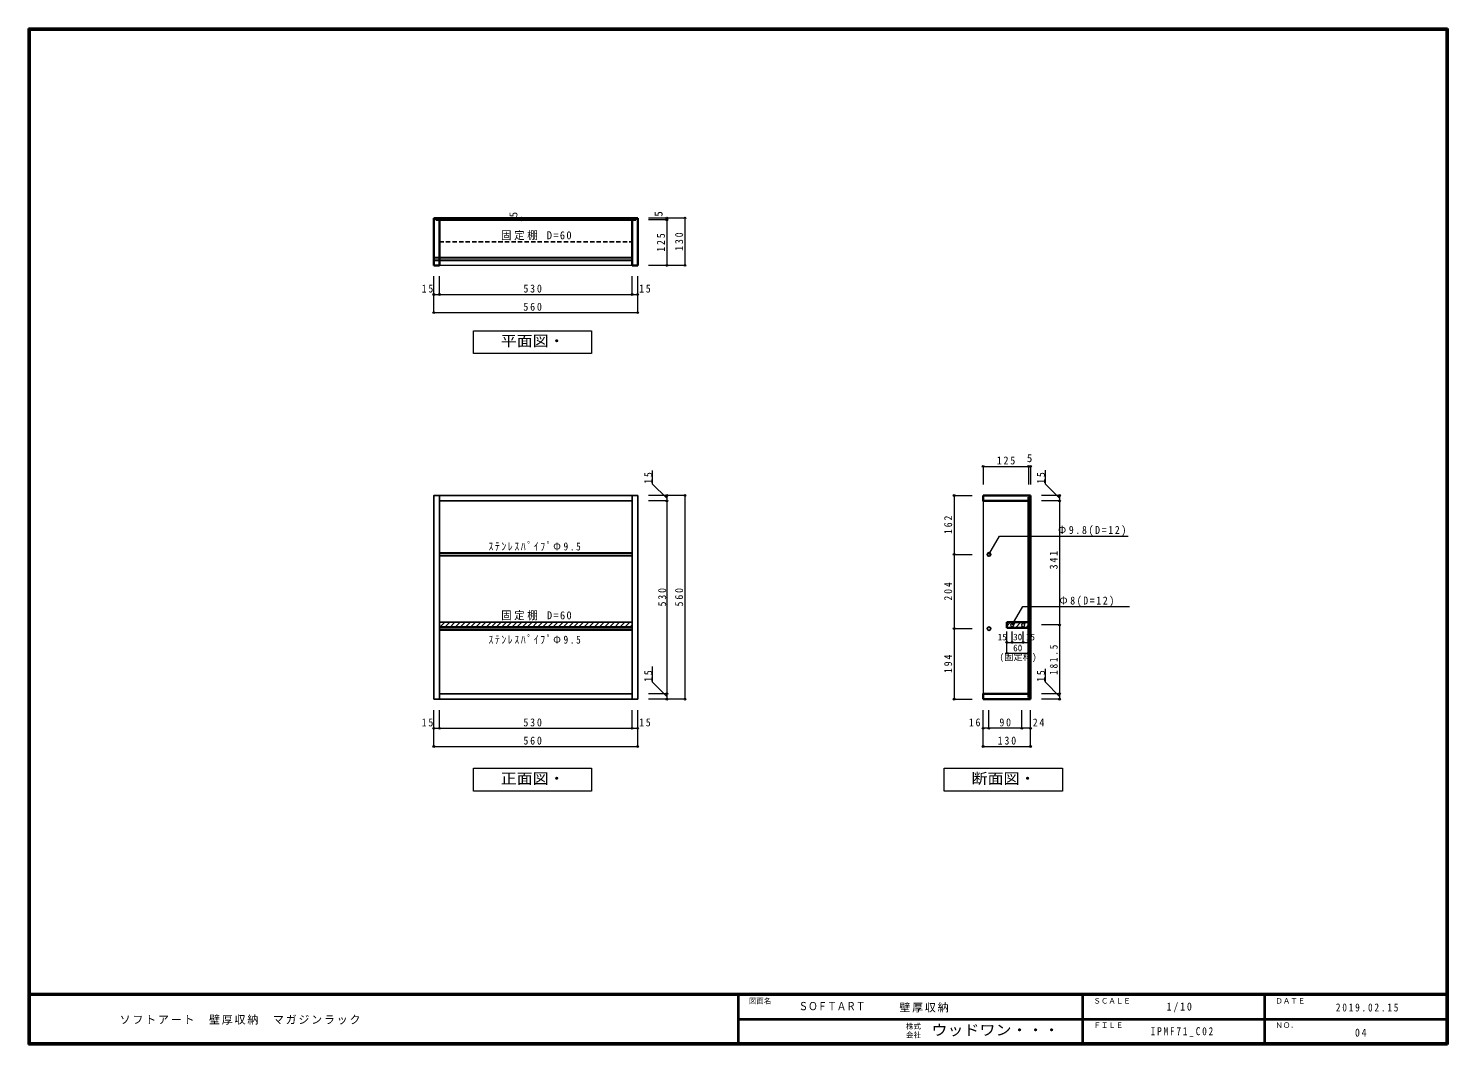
# Model space of a CAD drawing. Units: millimetres at full size, sheet at 1:10; some dimension numbers follow another scale. Extents: x -1961 to 1939, y -1432 to 1361.
import ezdxf
from ezdxf.enums import TextEntityAlignment as Align

# ---------------------------------------------------------------- set-up
doc = ezdxf.new("R2010")
doc.units = ezdxf.units.MM
doc.header["$LTSCALE"] = 10
doc.header["$PDMODE"] = 32
doc.header["$PDSIZE"] = 5
doc.linetypes.add('DASHED1', pattern=[1.8, 1.2, -0.6])
for name, color, linetype, lineweight in [('0-0_補助線', 4, 'Continuous', 9), ('0-1_本体', 2, 'Continuous', 35), ('0-4_棚', 3, 'Continuous', 25), ('0-5_ダボ', 7, 'Continuous', 18), ('0-7_', 7, 'Continuous', 18), ('0-A_文字', 7, 'Continuous', 18), ('0-B_寸法', 4, 'Continuous', 9), ('0-C_ハッチ', 4, 'Continuous', 9), ('F-1_枠', 6, 'Continuous', 40)]:
    doc.layers.add(name, color=color, linetype=linetype, lineweight=lineweight)
doc.layers.add('F-A_文字', color=7, linetype='Continuous')
doc.styles.add('HG明朝B', font='')
doc.styles.add('ＭＳ ゴシック', font='')
doc.styles.get('HG明朝B').set_extended_font_data('HG明朝B')
doc.styles.get('ＭＳ ゴシック').set_extended_font_data('MS Gothic')

msp = doc.modelspace()

# ---------------------------------------------------------------- linework, layer by layer
at = {"layer": '0-0_補助線'}
for p, q in [((662.65, -562.75), (662.65, -512.75)), ((678.65, -562.75), (678.65, -512.75)), ((768.65, -562.75), (768.65, -512.75)), ((792.65, -562.75), (792.65, -512.75)), ((678.65, -562.75), (662.65, -562.75)), ((768.65, -562.75), (678.65, -562.75)), ((792.65, -562.75), (768.65, -562.75))]:
    msp.add_line(p, q, dxfattribs=at)
at = {"layer": '0-0_補助線', "color": 7}
for p in [(662.65, -562.75), (678.65, -562.75), (768.65, -562.75), (792.65, -562.75)]:
    msp.add_point(p, dxfattribs=at)
at = {"layer": '0-1_本体'}
for p, q in [((-846.68, 839.75), (-286.68, 839.75)), ((-846.68, 839.75), (-846.68, 709.75)), ((-841.68, 834.75), (-841.68, 839.75)), ((-831.68, 834.75), (-841.68, 834.75)), ((-831.68, 834.75), (-301.68, 834.75)), ((-831.68, 709.75), (-831.68, 834.75)), ((-301.68, 834.75), (-291.68, 834.75)), ((-291.68, 839.75), (-291.68, 834.75)), ((-286.68, 709.75), (-286.68, 839.75)), ((-846.68, 709.75), (-831.68, 709.75)), ((662.65, 77.25), (792.65, 77.25)), ((662.65, 77.25), (662.65, 61.75)), ((662.65, 62.25), (787.65, 62.25)), ((787.65, 72.25), (792.65, 72.25)), ((787.65, -477.75), (787.65, 72.25)), ((792.65, 77.25), (792.65, -482.75)), ((662.65, -482.75), (662.65, -467.25)), ((662.65, -467.75), (787.65, -467.75)), ((792.65, -482.75), (662.65, -482.75)), ((787.65, -477.75), (792.65, -477.75))]:
    msp.add_line(p, q, dxfattribs=at)
at = {"layer": '0-1_本体', "color": 7, "lineweight": 18}
for p, q in [((-301.68, 709.75), (-831.68, 709.75)), ((662.65, 61.75), (662.65, -467.25))]:
    msp.add_line(p, q, dxfattribs=at)
at = {"layer": '0-1_本体', "color": 3, "lineweight": 25}
for p, q in [((-831.68, -482.75), (-831.68, 77.25)), ((-831.68, 62.25), (-301.68, 62.25)), ((-301.68, 77.25), (-301.68, -482.75)), ((-286.68, 77.25), (-286.68, -482.75)), ((-831.18, -467.75), (-302.18, -467.75)), ((-846.68, -482.75), (-286.68, -482.75))]:
    msp.add_line(p, q, dxfattribs=at)
at = {"layer": '0-1_本体'}
msp.add_lwpolyline([(-286.68, 709.75), (-301.68, 709.75), (-301.68, 834.75)], dxfattribs=at)
at = {"layer": '0-1_本体', "color": 3, "lineweight": 25}
msp.add_lwpolyline([(-846.68, -482.75), (-846.68, 77.25), (-286.68, 77.25)], dxfattribs=at)
at = {"layer": '0-4_棚', "linetype": 'DASHED1'}
msp.add_line((-831.68, 774.75), (-301.68, 774.75), dxfattribs=at)
at = {"layer": '0-4_棚'}
for p, q in [((-301.68, -270.75), (-301.68, -286.25)), ((-301.68, -286.25), (-831.68, -286.25))]:
    msp.add_line(p, q, dxfattribs=at)
at = {"layer": '0-4_棚', "color": 2, "lineweight": 35}
for p, q in [((727.65, -271.25), (727.65, -286.25)), ((727.65, -271.25), (787.65, -271.25)), ((787.65, -271.25), (787.65, -286.25)), ((727.65, -286.25), (787.65, -286.25))]:
    msp.add_line(p, q, dxfattribs=at)
at = {"layer": '0-4_棚'}
msp.add_lwpolyline([(-301.68, -270.75), (-831.68, -270.75), (-831.68, -286.25)], dxfattribs=at)
at = {"layer": '0-5_ダボ', "color": 3, "lineweight": 25}
for centre in [(678.65, -84.75), (678.65, -288.75)]:
    msp.add_circle(centre, 4.9, dxfattribs=at)
at = {"layer": '0-5_ダボ'}
for centre in [(742.65, -278.75), (772.65, -278.75)]:
    msp.add_circle(centre, 4, dxfattribs=at)
at = {"layer": '0-7_'}
for p, q in [((-831.68, 732.5), (-301.68, 732.5)), ((-831.68, 723), (-301.68, 723)), ((-301.68, -80), (-831.68, -80)), ((-301.68, -89.5), (-831.68, -89.5)), ((-301.68, -284), (-831.68, -284)), ((-301.68, -293.5), (-831.68, -293.5))]:
    msp.add_line(p, q, dxfattribs=at)
for centre in [(678.65, -84.75), (678.65, -288.75)]:
    msp.add_circle(centre, 4.75, dxfattribs=at)
at = {"layer": '0-A_文字'}
for p, q in [((-738.18, 467.25), (-738.18, 529.75)), ((-413.18, 467.25), (-738.18, 467.25)), ((-738.18, -735.25), (-738.18, -672.75)), ((-738.18, -672.75), (-413.18, -672.75)), ((-413.18, -672.75), (-413.18, -735.25)), ((555.65, -735.25), (555.65, -672.75)), ((555.65, -672.75), (880.65, -672.75)), ((880.65, -672.75), (880.65, -735.25)), ((-413.18, -735.25), (-738.18, -735.25)), ((880.65, -735.25), (555.65, -735.25))]:
    msp.add_line(p, q, dxfattribs=at)
msp.add_lwpolyline([(-738.18, 529.75), (-413.18, 529.75), (-413.18, 467.25)], dxfattribs=at)
at = {"layer": '0-B_寸法'}
for p, q in [((-605.61, 839.75), (-635.61, 839.75)), ((-635.61, 834.75), (-605.61, 834.75)), ((-605.61, 839.75), (-605.61, 834.75)), ((-156.68, 839.75), (-256.68, 839.75)), ((-206.68, 834.75), (-256.68, 834.75)), ((-206.68, 839.75), (-206.68, 834.75)), ((-206.68, 834.75), (-206.68, 709.75)), ((-156.68, 839.75), (-156.68, 709.75)), ((-156.68, 709.75), (-256.68, 709.75)), ((-846.68, 629.75), (-846.68, 679.75)), ((-831.68, 629.75), (-831.68, 679.75)), ((-301.68, 629.75), (-301.68, 679.75)), ((-286.68, 629.75), (-286.68, 679.75)), ((-846.68, 629.75), (-831.18, 629.75)), ((-846.68, 579.75), (-846.68, 629.75)), ((-831.18, 629.75), (-302.18, 629.75)), ((-302.18, 629.75), (-286.68, 629.75)), ((-286.68, 579.75), (-286.68, 629.75)), ((-846.68, 579.75), (-286.68, 579.75)), ((662.65, 157.25), (787.65, 157.25)), ((662.65, 157.25), (662.65, 107.25)), ((787.65, 157.25), (787.65, 107.25)), ((787.65, 157.25), (792.65, 157.25)), ((792.65, 157.25), (792.65, 107.25)), ((-246.68, 145.86), (-246.68, 109.5)), ((832.65, 146.48), (832.65, 109.5)), ((-206.68, 69.5), (-246.68, 109.5)), ((872.65, 69.5), (832.65, 109.5)), ((-206.68, 77.25), (-256.68, 77.25)), ((-206.68, 62.25), (-256.68, 62.25)), ((-206.68, 77.25), (-206.68, 61.75)), ((-156.68, 77.25), (-206.68, 77.25)), ((-206.68, 61.75), (-206.68, -467.25)), ((-156.68, 77.25), (-156.68, -482.75)), ((582.65, 77.25), (632.65, 77.25)), ((582.65, 77.25), (582.65, -84.75)), ((872.65, 77.25), (822.65, 77.25)), ((872.65, 62.25), (822.65, 62.25)), ((872.65, 77.25), (872.65, -278.75)), ((582.65, -84.75), (632.65, -84.75)), ((582.65, -84.75), (582.65, -288.75)), ((742.65, -278.75), (771.75, -228.34)), ((771.75, -228.34), (1064.8, -228.34)), ((582.65, -288.75), (632.65, -288.75)), ((582.65, -288.75), (582.65, -482.75)), ((727.65, -356.5), (727.65, -296.5)), ((742.65, -326.5), (742.65, -296.5)), ((772.65, -326.5), (772.65, -296.5)), ((787.65, -356.5), (787.65, -296.5)), ((872.65, -278.75), (822.65, -278.75)), ((872.65, -278.75), (872.65, -482.75)), ((727.65, -326.5), (742.65, -326.5)), ((742.65, -326.5), (772.65, -326.5)), ((772.65, -326.5), (787.65, -326.5)), ((727.65, -356.5), (787.65, -356.5)), ((-246.68, -392.65), (-246.68, -435)), ((832.65, -399.43), (832.65, -435)), ((-206.68, -467.75), (-256.68, -467.75)), ((-206.68, -475), (-246.68, -435)), ((-206.68, -467.25), (-206.68, -482.75)), ((872.65, -467.75), (822.65, -467.75)), ((872.65, -475), (832.65, -435)), ((-206.68, -482.75), (-256.68, -482.75)), ((-156.68, -482.75), (-206.68, -482.75)), ((582.65, -482.75), (632.65, -482.75)), ((872.65, -482.75), (822.65, -482.75)), ((-846.68, -562.75), (-846.68, -512.75)), ((-831.68, -562.75), (-831.68, -512.75)), ((-301.68, -562.75), (-301.68, -512.75)), ((-286.68, -562.75), (-286.68, -512.75)), ((662.65, -612.75), (662.65, -512.75)), ((792.65, -612.75), (792.65, -512.75)), ((-846.68, -562.75), (-831.18, -562.75)), ((-846.68, -612.75), (-846.68, -562.75)), ((-831.18, -562.75), (-302.18, -562.75)), ((-302.18, -562.75), (-286.68, -562.75)), ((-286.68, -612.75), (-286.68, -562.75)), ((-846.68, -612.75), (-286.68, -612.75)), ((662.65, -612.75), (792.65, -612.75))]:
    msp.add_line(p, q, dxfattribs=at)
msp.add_lwpolyline([(678.65, -84.75), (707.75, -34.34), (1060.8, -34.34)], dxfattribs=at)
at = {"layer": '0-B_寸法', "color": 7}
for p in [(-605.61, 839.75), (-605.61, 834.75), (-206.68, 839.75), (-206.68, 834.75), (-156.68, 839.75), (-206.68, 709.75), (-156.68, 709.75), (-846.68, 629.75), (-831.68, 629.75), (-301.68, 629.75), (-286.68, 629.75), (-846.68, 579.75), (-286.68, 579.75), (662.65, 157.25), (787.65, 157.25), (792.65, 157.25), (-206.68, 77.25), (-156.68, 77.25), (582.65, 77.25), (872.65, 77.25), (-206.68, 62.25), (872.65, 62.25), (582.65, -84.75), (582.65, -288.75), (872.65, -278.75), (727.65, -326.5), (742.65, -326.5), (772.65, -326.5), (787.65, -326.5), (727.65, -356.5), (787.65, -356.5), (-206.68, -467.75), (872.65, -467.75), (-206.68, -482.75), (-156.68, -482.75), (582.65, -482.75), (872.65, -482.75), (-846.68, -562.75), (-831.68, -562.75), (-301.68, -562.75), (-286.68, -562.75), (-846.68, -612.75), (-286.68, -612.75), (662.65, -612.75), (792.65, -612.75)]:
    msp.add_point(p, dxfattribs=at)
at = {"layer": '0-C_ハッチ'}
for p, q in [((-849.68, 732), (-301.68, 732)), ((-849.68, 730.5), (-301.68, 730.5)), ((-849.68, 725), (-301.68, 725)), ((-849.68, 723.5), (-301.68, 723.5)), ((-831.68, -80.5), (-301.68, -80.5)), ((-831.68, -82), (-301.68, -82)), ((-831.68, -87.5), (-301.68, -87.5)), ((-831.68, -89), (-301.68, -89)), ((-831.68, -271.25), (-831.18, -270.75)), ((-831.68, -285.39), (-817.04, -270.75)), ((-818.4, -286.25), (-802.9, -270.75)), ((-804.25, -286.25), (-788.75, -270.75)), ((-790.11, -286.25), (-774.61, -270.75)), ((-775.97, -286.25), (-760.47, -270.75)), ((-761.83, -286.25), (-746.33, -270.75)), ((-747.68, -286.25), (-732.18, -270.75)), ((-733.54, -286.25), (-718.04, -270.75)), ((-719.4, -286.25), (-703.9, -270.75)), ((-705.26, -286.25), (-689.76, -270.75)), ((-691.12, -286.25), (-675.62, -270.75)), ((-676.97, -286.25), (-661.47, -270.75)), ((-662.83, -286.25), (-647.33, -270.75)), ((-648.69, -286.25), (-633.19, -270.75)), ((-634.55, -286.25), (-619.05, -270.75)), ((-620.41, -286.25), (-604.91, -270.75)), ((-606.26, -286.25), (-590.76, -270.75)), ((-592.12, -286.25), (-576.62, -270.75)), ((-577.98, -286.25), (-562.48, -270.75)), ((-563.84, -286.25), (-548.34, -270.75)), ((-549.69, -286.25), (-534.19, -270.75)), ((-535.55, -286.25), (-520.05, -270.75)), ((-521.41, -286.25), (-505.91, -270.75)), ((-507.27, -286.25), (-491.77, -270.75)), ((-493.13, -286.25), (-477.63, -270.75)), ((-478.98, -286.25), (-463.48, -270.75)), ((-464.84, -286.25), (-449.34, -270.75)), ((-450.7, -286.25), (-435.2, -270.75)), ((-436.56, -286.25), (-421.06, -270.75)), ((-422.42, -286.25), (-406.92, -270.75)), ((-408.27, -286.25), (-392.77, -270.75)), ((-394.13, -286.25), (-378.63, -270.75)), ((-379.99, -286.25), (-364.49, -270.75)), ((-365.85, -286.25), (-350.35, -270.75)), ((-351.7, -286.25), (-336.2, -270.75)), ((-337.56, -286.25), (-322.06, -270.75)), ((-323.42, -286.25), (-307.92, -270.75)), ((738.1, -271.25), (727.65, -281.7)), ((746.32, -277.17), (752.24, -271.25)), ((751.38, -286.25), (766.38, -271.25)), ((775.66, -276.12), (780.52, -271.25)), ((-831.68, -284.5), (-301.68, -284.5)), ((-831.68, -286), (-301.68, -286)), ((-831.68, -291.5), (-301.68, -291.5)), ((-831.68, -293), (-301.68, -293)), ((-309.28, -286.25), (-301.68, -278.65)), ((737.24, -286.25), (741.07, -282.43)), ((765.52, -286.25), (770.01, -281.76)), ((779.67, -286.25), (787.65, -278.27))]:
    msp.add_line(p, q, dxfattribs=at)
at = {"layer": 'F-1_枠'}
for p, q in [((-1961.02, 1361.15), (-1961.02, -1432.19)), ((-1961.02, 1361.15), (1938.98, 1361.15)), ((-1961.02, 1359.48), (1938.98, 1359.48)), ((-1961.02, 1357.81), (1938.98, 1357.81)), ((-1959.35, 1361.15), (-1959.35, -1432.19)), ((-1957.68, 1361.15), (-1957.68, -1432.19)), ((1935.65, 1361.15), (1935.65, -1432.19)), ((1937.32, 1361.15), (1937.32, -1432.19)), ((1938.98, 1361.15), (1938.98, -1432.19)), ((1938.98, -1293.85), (-1961.02, -1293.85)), ((1938.98, -1295.52), (-1961.02, -1295.52)), ((-11.02, -1295.52), (-11.02, -1428.85)), ((935.65, -1295.52), (935.65, -1428.85)), ((1435.65, -1295.52), (1435.65, -1428.85)), ((-11.02, -1362.19), (1935.65, -1362.19)), ((1938.98, -1428.85), (-1961.02, -1428.85)), ((1938.98, -1430.52), (-1961.02, -1430.52)), ((1938.98, -1432.19), (-1961.02, -1432.19))]:
    msp.add_line(p, q, dxfattribs=at)

# ---------------------------------------------------------------- texts
at = {"layer": '0-0_補助線', "color": 7, "char_height": 21.99, "attachment_point": 7, "style": 'ＭＳ ゴシック'}
for s, insert in [('\\T1.36;\\W0.9;16', (623.39, -557.75)), ('\\T1.36;\\W0.9;90', (707.4, -557.75)), ('\\T1.36;\\W0.9;24', (798.96, -557.75))]:
    msp.add_mtext(s, dxfattribs=dict(at, insert=insert))
at = {"layer": '0-A_文字', "style": 'ＭＳ ゴシック', "width": 1.1}
for s, p in [('平面図・', (-663.18, 478.5)), ('正面図・', (-663.18, -724)), ('断面図・', (630.65, -724))]:
    msp.add_text(s, height=29.33, dxfattribs=at).set_placement(p, align=Align.BOTTOM_LEFT)
at = {"layer": '0-A_文字', "style": 'ＭＳ ゴシック'}
msp.add_text('(固定枠)', height=18.33, dxfattribs=at).set_placement((707.65, -381.5), align=Align.BOTTOM_LEFT)
at = {"layer": '0-A_文字', "char_height": 21.99, "attachment_point": 7, "style": 'ＭＳ ゴシック'}
for s, insert in [('\\T1.26;\\W0.95;固定棚\\~D=60', (-661.93, 778.88)), ('\\T1.36;\\W0.85;ｽﾃﾝﾚｽﾊﾟｲﾌﾟФ9.5', (-696.68, -75)), ('\\T1.26;\\W0.95;固定棚\\~D=60', (-661.68, -265.75)), ('\\T1.36;\\W0.85;ｽﾃﾝﾚｽﾊﾟｲﾌﾟФ9.5', (-696.68, -331.16))]:
    msp.add_mtext(s, dxfattribs=dict(at, insert=insert))
at = {"layer": '0-B_寸法', "color": 7, "style": 'ＭＳ ゴシック'}
for p in [(-610.61, 841.89), (-211.68, 843.53)]:
    msp.add_text('5', height=21.99, rotation=90, dxfattribs=at).set_placement(p, align=Align.BOTTOM_LEFT)
for s, height, p in [('5', 21.99, (782.65, 162.25)), ('15', 18.33, (702.65, -326.5)), ('30', 18.33, (745.15, -326.5)), ('15', 18.33, (780.15, -326.5)), ('60', 18.33, (745.15, -356.5))]:
    msp.add_text(s, height=height, dxfattribs=at).set_placement(p, align=Align.BOTTOM_LEFT)
at = {"layer": '0-B_寸法', "color": 7, "char_height": 21.99, "attachment_point": 7, "rotation": 90, "style": 'ＭＳ ゴシック'}
for s, insert in [('\\T1.38;\\W0.9;125', (-211.68, 747.25)), ('\\T1.38;\\W0.9;130', (-161.68, 749.75)), ('\\T1.36;\\W0.9;15', (-246.68, 109.5)), ('\\T1.36;\\W0.9;15', (832.65, 109.5)), ('\\T1.38;\\W0.9;162', (577.65, -28.75)), ('\\T1.38;\\W0.9;341', (867.65, -125.75)), ('\\T1.38;\\W0.9;530', (-208.23, -227.75)), ('\\T1.38;\\W0.9;560', (-161.68, -227.75)), ('\\T1.38;\\W0.9;204', (577.65, -211.75)), ('\\T1.38;\\W0.85;181.5', (867.65, -415.75)), ('\\T1.38;\\W0.9;194', (577.65, -410.75)), ('\\T1.36;\\W0.9;15', (-246.68, -435)), ('\\T1.36;\\W0.9;15', (832.65, -435))]:
    msp.add_mtext(s, dxfattribs=dict(at, insert=insert))
at = {"layer": '0-B_寸法', "color": 7, "char_height": 21.99, "attachment_point": 7, "style": 'ＭＳ ゴシック'}
for s, insert in [('\\T1.36;\\W0.9;15', (-880.15, 634.75)), ('\\T1.38;\\W0.9;530', (-600.68, 634.75)), ('\\T1.36;\\W0.9;15', (-282.69, 634.75)), ('\\T1.38;\\W0.9;560', (-600.68, 584.75)), ('\\T1.38;\\W0.9;125', (700.15, 162.25)), ('\\T1.34;\\W0.9;Ф9.8(D=12)', (868.65, -34.34)), ('\\T1.33;\\W0.9;Ф8(D=12)', (872.65, -228.34)), ('\\T1.36;\\W0.9;15', (-880.15, -557.75)), ('\\T1.38;\\W0.9;530', (-600.68, -557.75)), ('\\T1.36;\\W0.9;15', (-282.69, -557.75)), ('\\T1.38;\\W0.9;560', (-600.68, -607.75)), ('\\T1.38;\\W0.9;130', (702.65, -607.75))]:
    msp.add_mtext(s, dxfattribs=dict(at, insert=insert))
at = {"layer": 'F-A_文字', "style": 'ＭＳ ゴシック'}
for s, p in [('図面名', (18.98, -1323.85)), ('ＳＣＡＬＥ', (965.65, -1323.85)), ('ＤＡＴＥ', (1465.65, -1323.85)), ('株式', (450.65, -1393.52)), ('会社', (450.65, -1417.52)), ('ＦＩＬＥ', (965.65, -1390.52)), ('ＮＯ．', (1465.65, -1390.52))]:
    msp.add_text(s, height=14.66, dxfattribs=at).set_placement(p, align=Align.BOTTOM_LEFT)
at = {"layer": 'F-A_文字'}
for s, height, style, width, p in [('ＳＯＦＴＡＲＴ', 21.99, 'HG明朝B', 0.85, (155.65, -1344.12)), ('ウッドワン・・・', 29.33, 'ＭＳ ゴシック', 1.1, (520.65, -1415.52))]:
    msp.add_text(s, height=height, dxfattribs=dict(at, style=style, width=width)).set_placement(p, align=Align.BOTTOM_LEFT)
at = {"layer": 'F-A_文字', "char_height": 21.99, "attachment_point": 7, "style": 'ＭＳ ゴシック'}
for s, insert in [('\\T1.17;壁厚収納', (432.46, -1343.85)), ('\\T1.38;\\W0.9;1/10', (1166.9, -1343.85)), ('\\T1.39;\\W0.85;2019.02.15', (1631.9, -1341.35)), ('\\T1.17;ソフトアート\u3000壁厚収納\u3000マガジンラック', (-1710.2, -1377.19)), ('\\T1.39;\\W0.85;IPMF71_C02', (1123.15, -1410.52)), ('\\T1.36;\\W0.9;04', (1684.4, -1410.52))]:
    msp.add_mtext(s, dxfattribs=dict(at, insert=insert))

doc.saveas('drawing.dxf')
